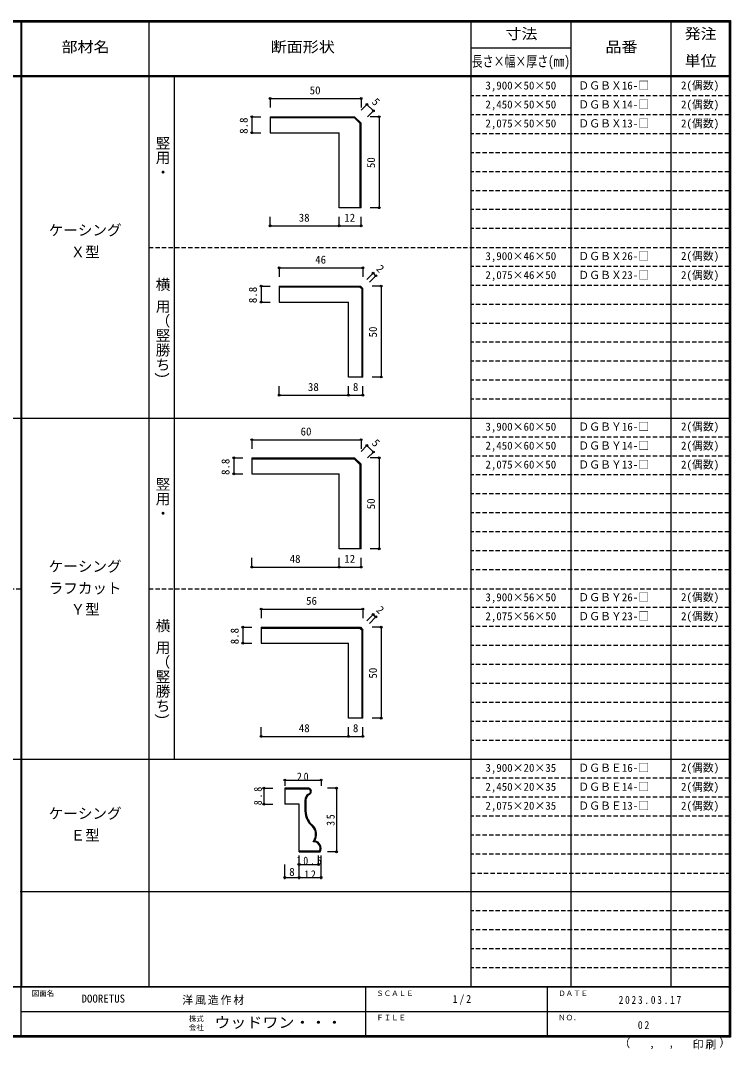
# Model space of a CAD drawing. Units: millimetres, scale not verified. Extents: x -400 to 380, y -287 to 278.
# Drawn here: x -10 to 380, y -287 to 278 of the extents above; entities that cross this region are included whole.
import ezdxf
from ezdxf.enums import TextEntityAlignment as Align

# ---------------------------------------------------------------- set-up
doc = ezdxf.new("R2010")
doc.units = ezdxf.units.MM
doc.header["$LTSCALE"] = 2
doc.header["$PDMODE"] = 32
doc.header["$PDSIZE"] = 1
doc.linetypes.add('DASHED1', pattern=[1.8, 1.2, -0.6])
for name, color, linetype in [('0-0', 4, 'Continuous'), ('0-4', 3, 'Continuous'), ('0-A', 7, 'Continuous'), ('0-B', 7, 'Continuous'), ('F-1', 7, 'DASHED1'), ('F-A', 7, 'Continuous')]:
    doc.layers.add(name, color=color, linetype=linetype)
doc.styles.add('@ＭＳ ゴシック', font='')
doc.styles.add('ＭＳ ゴシック', font='')
doc.styles.get('@ＭＳ ゴシック').set_extended_font_data('@MS Gothic')
doc.styles.get('ＭＳ ゴシック').set_extended_font_data('MS Gothic')

msp = doc.modelspace()

# ---------------------------------------------------------------- linework, layer by layer
at = {"layer": '0-0'}
msp.add_line((143.01, -185.509), (143.01, -180.509), dxfattribs=at)
at = {"layer": '0-4'}
for p, q in [((126.982, 225.489), (173.447, 225.489)), ((126.982, 225.489), (126.982, 216.689)), ((126.982, 224.989), (173.24, 224.989)), ((173.24, 224.989), (176.482, 221.746)), ((173.447, 225.489), (176.982, 221.953)), ((176.482, 175.489), (176.482, 221.746)), ((176.982, 175.489), (176.982, 221.953)), ((126.982, 216.689), (164.982, 216.689)), ((164.982, 175.489), (164.982, 216.689)), ((176.982, 175.489), (164.982, 175.489)), ((132.011, 132.431), (176.597, 132.431)), ((132.011, 132.431), (132.011, 123.631)), ((132.011, 131.931), (176.39, 131.931)), ((176.39, 131.931), (177.511, 130.809)), ((176.597, 132.431), (178.011, 131.017)), ((177.511, 82.431), (177.511, 130.809)), ((178.011, 82.431), (178.011, 131.017)), ((132.011, 123.631), (170.011, 123.631)), ((170.011, 82.431), (170.011, 123.631)), ((178.011, 82.431), (170.011, 82.431)), ((116.982, 37.989), (173.447, 37.989)), ((116.982, 37.989), (116.982, 29.189)), ((116.982, 37.489), (173.24, 37.489)), ((173.24, 37.489), (176.482, 34.246)), ((173.447, 37.989), (176.982, 34.453)), ((176.482, -12.011), (176.482, 34.246)), ((176.982, -12.011), (176.982, 34.453)), ((116.982, 29.189), (164.982, 29.189)), ((164.982, -12.011), (164.982, 29.189)), ((176.982, -12.011), (164.982, -12.011)), ((122.011, -55.069), (176.597, -55.069)), ((122.011, -55.069), (122.011, -63.869)), ((122.011, -55.569), (176.39, -55.569)), ((176.39, -55.569), (177.511, -56.691)), ((176.597, -55.069), (178.011, -56.483)), ((178.011, -105.069), (178.011, -56.483)), ((177.511, -105.069), (177.511, -56.691)), ((122.011, -63.869), (170.011, -63.869)), ((170.011, -105.069), (170.011, -63.869)), ((178.011, -105.069), (170.011, -105.069)), ((148.347, -143.509), (135.01, -143.509)), ((135.01, -143.509), (135.01, -152.309)), ((148.262, -144.009), (135.01, -144.009)), ((143.01, -152.309), (135.01, -152.309)), ((143.01, -178.509), (143.01, -152.309)), ((146.083, -150.753), (146.144, -156.099)), ((146.583, -150.747), (146.644, -156.093)), ((143.01, -178.009), (154.2, -178.009)), ((143.01, -178.509), (154.51, -178.509))]:
    msp.add_line(p, q, dxfattribs=at)
for centre, radius, start, end in [((150.307, -150.248), 4.135, 117.34298, 157.52636), ((150.307, -150.248), 3.635, 117.34298, 157.52636), ((147.761, -145.324), 1.408, 297.34298, 69.14396), ((147.761, -145.324), 1.908, 297.34298, 72.11062), ((151.383, -150.693), 5.3, 157.52636, 180.64794), ((151.383, -150.693), 4.8, 157.52636, 180.64794), ((157.143, -155.974), 11, 180.64794, 232.90343), ((157.143, -155.974), 10.5, 180.64794, 233.20938), ((145.51, -168.903), 6.5, 321.10362, 42.26842), ((145.51, -168.903), 7, 328.99728, 40.22144), ((150.926, -176.551), 3.584, 335.99426, 95.72068), ((150.926, -176.551), 4.084, 331.35044, 81.77966)]:
    msp.add_arc(centre, radius, start, end, dxfattribs=at)
at = {"layer": '0-B', "color": 4}
for p, q in [((126.982, 235.489), (126.982, 230.489)), ((126.982, 235.489), (176.982, 235.489)), ((176.982, 235.489), (176.982, 230.489)), ((180.214, 232.257), (176.982, 229.024)), ((180.214, 232.257), (183.75, 228.721)), ((183.75, 228.721), (180.518, 225.489)), ((116.982, 225.489), (121.982, 225.489)), ((116.982, 225.489), (116.982, 216.689)), ((186.982, 225.489), (181.982, 225.489)), ((186.982, 225.489), (186.982, 175.489)), ((116.982, 216.689), (121.982, 216.689)), ((186.982, 175.489), (181.982, 175.489)), ((126.982, 165.489), (126.982, 170.489)), ((164.982, 165.489), (164.982, 170.489)), ((176.982, 165.489), (176.982, 170.489)), ((126.982, 165.489), (176.982, 165.489)), ((132.011, 142.431), (132.011, 137.431)), ((132.011, 142.431), (178.011, 142.431)), ((178.011, 142.431), (178.011, 137.431)), ((183.668, 139.502), (180.132, 135.966)), ((185.082, 138.088), (181.547, 134.552)), ((183.668, 139.502), (185.082, 138.088)), ((122.011, 132.431), (127.011, 132.431)), ((122.011, 132.431), (122.011, 123.631)), ((188.011, 132.431), (183.011, 132.431)), ((188.011, 132.431), (188.011, 82.431)), ((122.011, 123.631), (127.011, 123.631)), ((188.011, 82.431), (183.011, 82.431)), ((132.011, 72.431), (132.011, 77.431)), ((170.011, 72.431), (170.011, 77.431)), ((178.011, 72.431), (178.011, 77.431)), ((132.011, 72.431), (178.011, 72.431)), ((116.982, 47.989), (116.982, 42.989)), ((116.982, 47.989), (176.982, 47.989)), ((176.982, 47.989), (176.982, 42.989)), ((180.214, 44.757), (176.982, 41.524)), ((180.214, 44.757), (183.75, 41.221)), ((183.75, 41.221), (180.518, 37.989)), ((106.982, 37.989), (111.982, 37.989)), ((106.982, 37.989), (106.982, 29.189)), ((186.982, 37.989), (181.982, 37.989)), ((186.982, 37.989), (186.982, -12.011)), ((106.982, 29.189), (111.982, 29.189)), ((186.982, -12.011), (181.982, -12.011)), ((116.982, -22.011), (116.982, -17.011)), ((116.982, -22.011), (176.982, -22.011)), ((164.982, -22.011), (164.982, -17.011)), ((176.982, -22.011), (176.982, -17.011)), ((122.011, -45.069), (122.011, -50.069)), ((122.011, -45.069), (178.011, -45.069)), ((178.011, -45.069), (178.011, -50.069)), ((183.668, -47.998), (180.132, -51.534)), ((185.082, -49.412), (181.547, -52.948)), ((183.668, -47.998), (185.082, -49.412)), ((112.011, -55.069), (117.011, -55.069)), ((112.011, -55.069), (112.011, -63.869)), ((188.011, -55.069), (183.011, -55.069)), ((188.011, -55.069), (188.011, -105.069)), ((112.011, -63.869), (117.011, -63.869)), ((188.011, -105.069), (183.011, -105.069)), ((122.011, -115.069), (122.011, -110.069)), ((170.011, -115.069), (170.011, -110.069)), ((178.011, -115.069), (178.011, -110.069)), ((122.011, -115.069), (178.011, -115.069)), ((135.01, -139.063), (135.01, -142.193)), ((135.01, -139.063), (155.01, -139.063)), ((155.01, -139.063), (155.01, -142.193)), ((123.51, -143.509), (128.51, -143.509)), ((123.51, -143.509), (123.51, -152.309)), ((163.51, -143.509), (158.51, -143.509)), ((163.51, -143.509), (163.51, -178.509)), ((123.51, -152.309), (128.51, -152.309)), ((153.51, -185.509), (153.51, -180.509)), ((155.01, -193.557), (155.01, -180.509)), ((163.51, -178.509), (158.51, -178.509)), ((135.01, -193.557), (135.01, -185.509)), ((143.01, -193.557), (143.01, -185.509)), ((143.01, -185.509), (153.51, -185.509)), ((135.01, -192.63), (155.01, -192.63))]:
    msp.add_line(p, q, dxfattribs=at)
at = {"layer": '0-B'}
for p in [(126.982, 235.489), (176.982, 235.489), (180.214, 232.257), (183.75, 228.721), (116.982, 225.489), (186.982, 225.489), (116.982, 216.689), (186.982, 175.489), (126.982, 165.489), (164.982, 165.489), (176.982, 165.489), (132.011, 142.431), (178.011, 142.431), (183.668, 139.502), (185.082, 138.088), (122.011, 132.431), (188.011, 132.431), (122.011, 123.631), (188.011, 82.431), (132.011, 72.431), (170.011, 72.431), (178.011, 72.431), (116.982, 47.989), (176.982, 47.989), (180.214, 44.757), (183.75, 41.221), (106.982, 37.989), (186.982, 37.989), (106.982, 29.189), (186.982, -12.011), (116.982, -22.011), (164.982, -22.011), (176.982, -22.011), (122.011, -45.069), (178.011, -45.069), (183.668, -47.998), (185.082, -49.412), (112.011, -55.069), (188.011, -55.069), (112.011, -63.869), (188.011, -105.069), (122.011, -115.069), (170.011, -115.069), (178.011, -115.069), (135.01, -139.063), (155.01, -139.063), (123.51, -143.509), (163.51, -143.509), (123.51, -152.309), (163.51, -178.509), (143.01, -185.509), (153.51, -185.509), (135.01, -192.63), (143.01, -192.63), (155.01, -192.63)]:
    msp.add_point(p, dxfattribs=at)
at = {"layer": 'F-1', "color": 6, "linetype": 'Continuous'}
for p, q in [((-400, 278.333), (380, 278.333)), ((-400, 278), (380, 278)), ((-400, 277.667), (380, 277.667)), ((-10, 278.333), (-10, -253)), ((-9.667, 278.337), (-9.667, -253)), ((379.333, 278.333), (379.333, -280.333)), ((379.667, 278.333), (379.667, -280.333)), ((380, 278.333), (380, -280.333)), ((380, 248), (-400, 248)), ((380, 247.333), (-400, 247.333)), ((380, -252.667), (-400, -252.667)), ((380, -253), (-400, -253)), ((-10, -253), (-10, -279.667)), ((179.333, -253), (179.333, -279.667)), ((279.333, -253), (279.333, -279.667)), ((-10, -266.333), (379.333, -266.334)), ((380, -279.667), (-400, -279.667)), ((380, -280), (-400, -280)), ((380, -280.333), (-400, -280.333))]:
    msp.add_line(p, q, dxfattribs=at)
at = {"layer": 'F-1', "linetype": 'Continuous'}
for p, q in [((60.333, 278.337), (60.333, -253)), ((237.333, 278.337), (237.333, -253)), ((292.333, 278.337), (292.333, -253)), ((347.333, 278.337), (347.333, -253)), ((292.333, 263.163), (237.333, 263.163)), ((74.333, 247.333), (74.333, -127.667)), ((-399.333, 59.833), (379.333, 59.833)), ((-399.333, -127.667), (379.333, -127.667)), ((379.333, -200.583), (-10.333, -200.583))]:
    msp.add_line(p, q, dxfattribs=at)
at = {"layer": 'F-1'}
for p, q in [((379.333, 236.917), (237.333, 236.917)), ((379.333, 226.5), (237.333, 226.5)), ((379.333, 216.083), (237.333, 216.083)), ((379.333, 205.667), (237.333, 205.667)), ((379.333, 195.25), (237.333, 195.25)), ((379.333, 184.833), (237.333, 184.833)), ((379.333, 174.417), (237.333, 174.417)), ((379.333, 164), (237.333, 164)), ((60.333, 153.583), (379.333, 153.583)), ((379.333, 143.167), (237.333, 143.167)), ((379.333, 132.75), (237.333, 132.75)), ((379.333, 122.333), (237.333, 122.333)), ((379.333, 111.917), (237.333, 111.917)), ((379.333, 101.5), (237.333, 101.5)), ((379.333, 91.083), (237.333, 91.083)), ((379.333, 80.667), (237.333, 80.667)), ((379.333, 70.25), (237.333, 70.25)), ((379.333, 49.417), (237.333, 49.417)), ((379.333, 39), (237.333, 39)), ((379.333, 28.583), (237.333, 28.583)), ((379.333, 18.167), (237.333, 18.167)), ((379.333, 7.75), (237.333, 7.75)), ((379.333, -2.667), (237.333, -2.667)), ((379.333, -13.083), (237.333, -13.083)), ((379.333, -23.5), (237.333, -23.5)), ((-329.333, -33.917), (-9.667, -33.917)), ((60.333, -33.917), (379.333, -33.917)), ((379.333, -44.333), (237.333, -44.333)), ((379.333, -54.75), (237.333, -54.75)), ((379.333, -65.167), (237.333, -65.167)), ((379.333, -75.583), (237.333, -75.583)), ((379.333, -86), (237.333, -86)), ((379.333, -96.417), (237.333, -96.417)), ((379.333, -106.833), (237.333, -106.833)), ((379.333, -117.25), (237.333, -117.25)), ((379.333, -138.083), (237.333, -138.083)), ((379.333, -148.5), (237.333, -148.5)), ((379.333, -158.917), (237.333, -158.917)), ((379.333, -169.333), (237.333, -169.333)), ((379.333, -179.75), (237.333, -179.75)), ((237.333, -190.167), (379.333, -190.167)), ((379.333, -211), (237.333, -211)), ((379.333, -221.417), (237.333, -221.417)), ((379.333, -231.833), (237.333, -231.833)), ((379.333, -242.25), (237.333, -242.25))]:
    msp.add_line(p, q, dxfattribs=at)

# ---------------------------------------------------------------- texts
at = {"layer": '0-A', "style": 'ＭＳ ゴシック'}
for s, height, p in [('3,900×50×50', 4.399, (245.333, 239.125)), ('ＤＧＢＸ16-□', 4.399, (296.333, 239.125)), ('2(偶数)', 4.399, (352.833, 239.234)), ('2,450×50×50', 4.399, (245.333, 228.708)), ('ＤＧＢＸ14-□', 4.399, (296.333, 228.708)), ('2(偶数)', 4.399, (352.833, 228.708)), ('2,075×50×50', 4.399, (245.333, 218.292)), ('ＤＧＢＸ13-□', 4.399, (296.333, 218.292)), ('2(偶数)', 4.399, (352.833, 218.292)), ('ケーシング', 5.865, (5.333, 158.466)), ('Ｘ型', 5.865, (17.333, 146.466)), ('3,900×46×50', 4.399, (245.333, 145.375)), ('ＤＧＢＸ26-□', 4.399, (296.333, 145.375)), ('2(偶数)', 4.399, (352.833, 145.484)), ('2,075×46×50', 4.399, (245.333, 134.958)), ('ＤＧＢＸ23-□', 4.399, (296.333, 134.958)), ('2(偶数)', 4.399, (352.833, 134.958)), ('3,900×60×50', 4.399, (245.333, 51.625)), ('ＤＧＢＹ16-□', 4.399, (296.333, 51.625)), ('2(偶数)', 4.399, (352.833, 51.734)), ('2,450×60×50', 4.399, (245.333, 41.208)), ('ＤＧＢＹ14-□', 4.399, (296.333, 41.208)), ('2(偶数)', 4.399, (352.833, 41.208)), ('2,075×60×50', 4.399, (245.333, 30.792)), ('ＤＧＢＹ13-□', 4.399, (296.333, 30.792)), ('2(偶数)', 4.399, (352.833, 30.792)), ('ケーシング', 5.865, (5.333, -26.34)), ('ラフカット', 5.865, (5.333, -38.34)), ('3,900×56×50', 4.399, (245.333, -42.125)), ('ＤＧＢＹ26-□', 4.399, (296.333, -42.125)), ('2(偶数)', 4.399, (352.833, -42.016)), ('Ｙ型', 5.865, (17.333, -49.975)), ('2,075×56×50', 4.399, (245.333, -52.542)), ('ＤＧＢＹ23-□', 4.399, (296.333, -52.542)), ('2(偶数)', 4.399, (352.833, -52.542)), ('ＤＧＢＥ16-□', 4.399, (296.333, -135.875)), ('2(偶数)', 4.399, (352.833, -135.766)), ('3,900×20×35', 4.399, (245.333, -135.875)), ('2,450×20×35', 4.399, (245.333, -146.292)), ('ＤＧＢＥ14-□', 4.399, (296.333, -146.292)), ('2(偶数)', 4.399, (352.833, -146.292)), ('2,075×20×35', 4.399, (245.333, -156.708)), ('ＤＧＢＥ13-□', 4.399, (296.333, -156.708)), ('2(偶数)', 4.399, (352.833, -156.708)), ('ケーシング', 5.865, (5.333, -162.125)), ('Ｅ型', 5.865, (17.333, -174.125))]:
    msp.add_text(s, height=height, dxfattribs=at).set_placement(p, align=Align.BOTTOM_LEFT)
at = {"layer": '0-A', "style": '@ＭＳ ゴシック'}
for s, p in [('竪用・', (63.333, 215.083)), ('横 用（竪勝ち)', (63.333, 137.333)), ('竪用・', (63.333, 27.583)), ('横 用（竪勝ち)', (63.333, -50.167))]:
    msp.add_text(s, height=5.865, rotation=270, dxfattribs=at).set_placement(p, align=Align.BOTTOM_LEFT)
at = {"layer": '0-B', "style": 'ＭＳ ゴシック'}
for s, p in [('50', (148.732, 236.489)), ('38', (142.732, 166.489)), ('12', (167.732, 166.489)), ('46', (151.761, 143.431)), ('38', (147.761, 73.431)), ('8', (172.511, 73.431)), ('60', (143.732, 48.989)), ('48', (137.732, -21.011)), ('12', (167.732, -21.011)), ('56', (146.761, -44.069)), ('48', (142.761, -114.069)), ('8', (172.511, -114.069)), ('8', (137.51, -193.075))]:
    msp.add_text(s, height=4.399, dxfattribs=at).set_placement(p, align=Align.BOTTOM_LEFT)
for s, rotation, p in [('5', 315, (181.629, 232.257)), ('8.8', 90, (115.982, 216.089)), ('50', 90, (185.982, 197.239)), ('2', 315, (184.021, 140.562)), ('8.8', 90, (121.011, 123.031)), ('50', 90, (187.011, 104.181)), ('5', 315, (181.629, 44.757)), ('8.8', 90, (105.982, 28.589)), ('50', 90, (185.982, 9.739)), ('2', 315, (184.021, -46.938)), ('8.8', 90, (111.011, -64.469)), ('50', 90, (187.011, -83.319))]:
    msp.add_text(s, height=4.399, rotation=rotation, dxfattribs=at).set_placement(p, align=Align.BOTTOM_LEFT)
at = {"layer": '0-B', "char_height": 4.399, "attachment_point": 7, "style": 'ＭＳ ゴシック'}
for s, insert in [('\\T1.36;\\W0.9;20', (141.76, -139.451)), ('\\T1.38;\\W0.9;10.5', (141.51, -185.636)), ('\\T1.36;\\W0.9;12', (145.76, -193.075))]:
    msp.add_mtext(s, dxfattribs=dict(at, insert=insert))
at = {"layer": '0-B', "char_height": 4.399, "attachment_point": 7, "rotation": 90, "style": 'ＭＳ ゴシック'}
for s, insert in [('\\T1.38;\\W0.9;8.8', (122.51, -152.909)), ('\\T1.36;\\W0.9;35', (162.51, -164.259))]:
    msp.add_mtext(s, dxfattribs=dict(at, insert=insert))
at = {"layer": 'F-1', "style": 'ＭＳ ゴシック'}
for s, width, p in [('寸法', 1.1, (256.333, 266.415)), ('発注', 1.1, (354.833, 266.413)), ('品番', 1.1, (311.333, 259.165)), ('長さ×幅×厚さ(㎜)', 0.75, (237.833, 251.248)), ('単位', 1.1, (354.833, 251.583))]:
    msp.add_text(s, height=5.865, dxfattribs=dict(at, width=width)).set_placement(p, align=Align.BOTTOM_LEFT)
at = {"layer": 'F-A', "style": 'ＭＳ ゴシック', "width": 1.1}
for s, p in [('部材名', (12.333, 259.167)), ('断面形状', (127.333, 259.167)), ('ウッドワン・・・', (96.333, -277))]:
    msp.add_text(s, height=5.865, dxfattribs=at).set_placement(p, align=Align.BOTTOM_LEFT)
at = {"layer": 'F-A', "style": 'ＭＳ ゴシック'}
for s, height, p in [('図面名', 2.933, (-4, -258.667)), ('DOORETUS', 4.399, (23.333, -262.719)), ('ＳＣＡＬＥ', 2.933, (185.333, -258.667)), ('ＤＡＴＥ', 2.933, (285.333, -258.667)), ('株式', 2.933, (82.333, -272.6)), ('ＦＩＬＥ', 2.933, (185.333, -272)), ('ＮＯ．', 2.933, (285.333, -272)), ('会社', 2.933, (82.333, -277.4)), ('（', 4.399, (318.936, -287.221)), ('）', 4.399, (373.894, -286.942)), (',', 4.399, (335.418, -287.221)), (',', 4.399, (346.013, -287.035))]:
    msp.add_text(s, height=height, dxfattribs=at).set_placement(p, align=Align.BOTTOM_LEFT)
at = {"layer": 'F-A', "char_height": 4.399, "attachment_point": 7, "style": 'ＭＳ ゴシック'}
for s, insert in [('\\T1.17;洋風造作材', (78.695, -262.667)), ('\\T1.38;\\W0.9;1/2', (227.333, -262.667)), ('\\T1.39;\\W0.85;2023.03.17', (318.583, -262.167)), ('\\T1.36;\\W0.9;02', (329.083, -276)), ('\\T1.17;印刷', (359.21, -287.128))]:
    msp.add_mtext(s, dxfattribs=dict(at, insert=insert))

doc.saveas('drawing.dxf')
